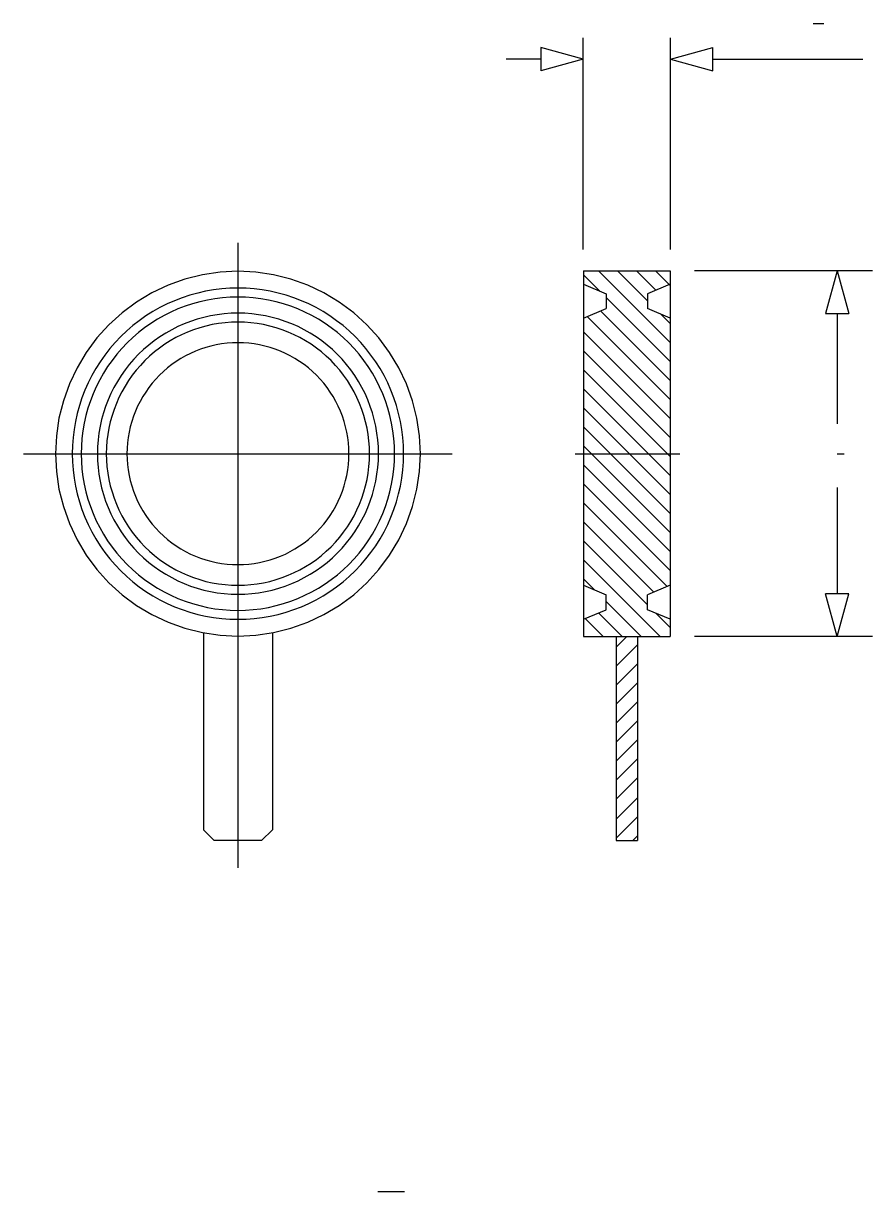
# Model space of a CAD drawing. Extents: x 321 to 2090, y 310 to 963.
# Drawn here: x 321 to 795, y 311 to 963 of the extents above; entities that cross this region are included whole.
import ezdxf

# ---------------------------------------------------------------- set-up
doc = ezdxf.new("R2010")
doc.units = 0
doc.header["$MEASUREMENT"] = 0
doc.layers.add('1', color=7, linetype='CONTINUOUS')
doc.layers.add('4', color=7, linetype='CONTINUOUS')

msp = doc.modelspace()

# ---------------------------------------------------------------- linework, layer by layer
at = {"layer": '1', "color": 4, "linetype": 'Continuous'}
for p, q in [((642.27, 813.35), (633.18, 822.43)), ((681.58, 784.64), (641.64, 824.58)), ((668.91, 807.92), (652.25, 824.58)), ((673.62, 813.82), (662.86, 824.58)), ((681.58, 816.46), (673.46, 824.58)), ((681.58, 774.03), (645.86, 809.76)), ((681.58, 763.43), (642.76, 802.25)), ((681.58, 752.82), (635.31, 799.09)), ((681.58, 795.25), (676.47, 800.36)), ((681.58, 742.21), (633.18, 790.61)), ((681.58, 731.61), (633.18, 780.01)), ((681.58, 721), (633.18, 769.4)), ((681.58, 710.39), (633.18, 758.79)), ((681.58, 699.79), (633.18, 748.19)), ((681.58, 689.18), (633.18, 737.58)), ((681.58, 678.57), (633.18, 726.97)), ((681.58, 667.97), (633.18, 716.37)), ((681.58, 657.36), (633.18, 705.76)), ((679.92, 648.42), (633.18, 695.15)), ((672.48, 645.26), (633.18, 684.55)), ((668.91, 638.21), (633.18, 673.94)), ((675.94, 620.58), (633.18, 663.33)), ((639.45, 646.46), (633.18, 652.73)), ((665.33, 620.58), (645.86, 640.05)), ((654.72, 620.58), (641.62, 633.69)), ((681.58, 625.54), (673.64, 633.48)), ((644.12, 620.58), (634.17, 630.53)), ((651.38, 614.5), (657.46, 620.58)), ((651.38, 603.9), (663.38, 615.9)), ((651.38, 593.29), (663.38, 605.29)), ((651.38, 582.68), (663.38, 594.68)), ((651.38, 572.08), (663.38, 584.08)), ((651.38, 561.47), (663.38, 573.47)), ((651.38, 550.86), (663.38, 562.86)), ((651.38, 540.26), (663.38, 552.26)), ((651.38, 529.65), (663.38, 541.65)), ((651.38, 518.47), (663.38, 530.47)), ((651.38, 507.86), (663.38, 519.86)), ((660.71, 506.58), (663.38, 509.25))]:
    msp.add_line(p, q, dxfattribs=at)
at = {"layer": '4', "color": 5, "linetype": 'Continuous'}
for p, q in [((761.36, 962.83), (767.36, 962.83)), ((774.76, 722.58), (778.76, 722.58))]:
    msp.add_line(p, q, dxfattribs=at)
at = {"layer": '4', "color": 3, "linetype": 'Continuous'}
for p, q in [((633.07, 836.58), (633.07, 954.83)), ((681.7, 836.58), (681.7, 954.83)), ((633.07, 942.83), (609.35, 949.39)), ((609.35, 949.39), (609.35, 936.27)), ((681.7, 942.83), (705.41, 949.39)), ((705.41, 936.27), (705.41, 949.39)), ((609.35, 942.83), (589.99, 942.83)), ((633.07, 942.83), (609.35, 936.27)), ((681.7, 942.83), (705.41, 936.27)), ((705.41, 942.83), (789.04, 942.83)), ((794.59, 824.58), (695.18, 824.58)), ((774.76, 824.58), (768.21, 800.87)), ((774.76, 824.58), (781.32, 800.87)), ((768.21, 800.87), (781.32, 800.87)), ((774.76, 800.87), (774.76, 739.34)), ((774.76, 703.77), (774.76, 644.29)), ((774.76, 620.58), (768.21, 644.29)), ((781.32, 644.29), (768.21, 644.29)), ((774.76, 620.58), (781.32, 644.29)), ((794.59, 620.58), (695.18, 620.58))]:
    msp.add_line(p, q, dxfattribs=at)
at = {"layer": '4', "color": 4, "linetype": 'Continuous'}
for p, q in [((440.33, 840.29), (440.33, 491.4)), ((320.57, 722.58), (559.84, 722.58)), ((628.65, 722.58), (687.07, 722.58))]:
    msp.add_line(p, q, dxfattribs=at)
at = {"layer": '4', "color": 7, "linetype": 'Continuous'}
for p, q in [((420.46, 822.46), (410.77, 820.03)), ((430.35, 823.93), (420.46, 822.46)), ((440.33, 824.42), (430.35, 823.93)), ((450.31, 823.93), (440.33, 824.42)), ((460.2, 822.46), (450.31, 823.93)), ((469.89, 820.03), (460.2, 822.46)), ((633.18, 824.58), (681.58, 824.58)), ((633.18, 824.58), (633.18, 620.58)), ((681.58, 824.58), (681.58, 620.58)), ((401.36, 816.67), (392.33, 812.39)), ((410.77, 820.03), (401.36, 816.67)), ((479.3, 816.67), (469.89, 820.03)), ((488.34, 812.39), (479.3, 816.67)), ((633.18, 817.2), (645.86, 811.83)), ((681.58, 817.2), (668.91, 811.83)), ((392.33, 812.39), (383.75, 807.26)), ((409.18, 809.64), (404.95, 808.01)), ((413.49, 811.07), (409.18, 809.64)), ((417.86, 812.28), (413.49, 811.07)), ((422.29, 813.27), (417.86, 812.28)), ((426.76, 814.05), (422.29, 813.27)), ((427.5, 809.1), (423.27, 808.37)), ((431.27, 814.6), (426.76, 814.05)), ((431.76, 809.63), (427.5, 809.1)), ((435.8, 814.94), (431.27, 814.6)), ((436.04, 809.94), (431.76, 809.63)), ((440.33, 815.05), (435.8, 814.94)), ((440.33, 810.05), (436.04, 809.94)), ((444.87, 814.94), (440.33, 815.05)), ((444.62, 809.94), (440.33, 810.05)), ((448.91, 809.63), (444.62, 809.94)), ((449.4, 814.6), (444.87, 814.94)), ((453.17, 809.1), (448.91, 809.63)), ((453.9, 814.05), (449.4, 814.6)), ((457.4, 808.37), (453.17, 809.1)), ((458.37, 813.27), (453.9, 814.05)), ((462.8, 812.28), (458.37, 813.27)), ((467.17, 811.07), (462.8, 812.28)), ((471.48, 809.64), (467.17, 811.07)), ((475.72, 808.01), (471.48, 809.64)), ((496.91, 807.26), (488.34, 812.39)), ((645.86, 811.83), (645.86, 803.57)), ((668.91, 811.83), (668.91, 803.57)), ((383.75, 807.26), (375.73, 801.3)), ((396.74, 804.13), (392.8, 801.89)), ((400.8, 806.17), (396.74, 804.13)), ((404.95, 808.01), (400.8, 806.17)), ((406.86, 803.39), (402.94, 801.65)), ((410.87, 804.93), (406.86, 803.39)), ((414.94, 806.28), (410.87, 804.93)), ((419.08, 807.43), (414.94, 806.28)), ((423.27, 808.37), (419.08, 807.43)), ((461.58, 807.43), (457.4, 808.37)), ((465.72, 806.28), (461.58, 807.43)), ((469.8, 804.93), (465.72, 806.28)), ((473.8, 803.39), (469.8, 804.93)), ((477.73, 801.65), (473.8, 803.39)), ((479.87, 806.17), (475.72, 808.01)), ((483.92, 804.13), (479.87, 806.17)), ((487.87, 801.89), (483.92, 804.13)), ((504.94, 801.3), (496.91, 807.26)), ((633.18, 798.19), (645.86, 803.57)), ((681.58, 798.19), (668.91, 803.57)), ((375.73, 801.3), (368.32, 794.59)), ((385.25, 796.85), (381.67, 794.06)), ((388.96, 799.46), (385.25, 796.85)), ((392.8, 801.89), (388.96, 799.46)), ((395.37, 797.6), (391.74, 795.31)), ((399.1, 799.72), (395.37, 797.6)), ((402.94, 801.65), (399.1, 799.72)), ((413.9, 796.45), (410.31, 795.07)), ((417.56, 797.66), (413.9, 796.45)), ((421.27, 798.69), (417.56, 797.66)), ((425.03, 799.53), (421.27, 798.69)), ((428.82, 800.19), (425.03, 799.53)), ((432.64, 800.66), (428.82, 800.19)), ((436.48, 800.95), (432.64, 800.66)), ((436.73, 795.95), (433.13, 795.69)), ((440.33, 801.04), (436.48, 800.95)), ((440.33, 796.04), (436.73, 795.95)), ((444.18, 800.95), (440.33, 801.04)), ((443.94, 795.95), (440.33, 796.04)), ((447.53, 795.69), (443.94, 795.95)), ((448.02, 800.66), (444.18, 800.95)), ((451.84, 800.19), (448.02, 800.66)), ((455.64, 799.53), (451.84, 800.19)), ((459.4, 798.69), (455.64, 799.53)), ((463.11, 797.66), (459.4, 798.69)), ((466.76, 796.45), (463.11, 797.66)), ((470.36, 795.07), (466.76, 796.45)), ((481.56, 799.72), (477.73, 801.65)), ((485.3, 797.6), (481.56, 799.72)), ((488.93, 795.31), (485.3, 797.6)), ((491.7, 799.46), (487.87, 801.89)), ((495.41, 796.85), (491.7, 799.46)), ((498.99, 794.06), (495.41, 796.85)), ((512.34, 794.59), (504.94, 801.3)), ((368.32, 794.59), (361.61, 787.19)), ((378.24, 791.09), (374.95, 787.96)), ((381.67, 794.06), (378.24, 791.09)), ((384.85, 790.19), (381.59, 787.39)), ((388.23, 792.83), (384.85, 790.19)), ((391.74, 795.31), (388.23, 792.83)), ((400, 789.88), (396.74, 787.82)), ((403.35, 791.78), (400, 789.88)), ((406.79, 793.51), (403.35, 791.78)), ((410.31, 795.07), (406.79, 793.51)), ((412.22, 790.45), (408.92, 788.99)), ((415.59, 791.75), (412.22, 790.45)), ((419.01, 792.88), (415.59, 791.75)), ((422.48, 793.84), (419.01, 792.88)), ((426, 794.63), (422.48, 793.84)), ((429.55, 795.24), (426, 794.63)), ((433.13, 795.69), (429.55, 795.24)), ((451.11, 795.24), (447.53, 795.69)), ((454.66, 794.63), (451.11, 795.24)), ((458.18, 793.84), (454.66, 794.63)), ((461.66, 792.88), (458.18, 793.84)), ((465.08, 791.75), (461.66, 792.88)), ((468.44, 790.45), (465.08, 791.75)), ((471.74, 788.99), (468.44, 790.45)), ((473.88, 793.51), (470.36, 795.07)), ((477.32, 791.78), (473.88, 793.51)), ((480.67, 789.88), (477.32, 791.78)), ((483.92, 787.82), (480.67, 789.88)), ((492.44, 792.83), (488.93, 795.31)), ((495.82, 790.19), (492.44, 792.83)), ((499.07, 787.39), (495.82, 790.19)), ((502.43, 791.09), (498.99, 794.06)), ((505.72, 787.96), (502.43, 791.09)), ((519.05, 787.19), (512.34, 794.59)), ((361.61, 787.19), (355.66, 779.16)), ((371.82, 784.68), (368.85, 781.24)), ((374.95, 787.96), (371.82, 784.68)), ((378.49, 784.43), (375.53, 781.32)), ((381.59, 787.39), (378.49, 784.43)), ((390.56, 783.23), (387.64, 780.72)), ((393.59, 785.6), (390.56, 783.23)), ((396.74, 787.82), (393.59, 785.6)), ((399.52, 783.66), (396.57, 781.58)), ((402.57, 785.59), (399.52, 783.66)), ((405.7, 787.37), (402.57, 785.59)), ((408.92, 788.99), (405.7, 787.37)), ((428.25, 783.34), (425.28, 782.67)), ((431.24, 783.85), (428.25, 783.34)), ((434.26, 784.23), (431.24, 783.85)), ((437.29, 784.45), (434.26, 784.23)), ((440.33, 784.53), (437.29, 784.45)), ((443.37, 784.45), (440.33, 784.53)), ((446.4, 784.23), (443.37, 784.45)), ((449.42, 783.85), (446.4, 784.23)), ((452.42, 783.34), (449.42, 783.85)), ((455.38, 782.67), (452.42, 783.34)), ((474.96, 787.37), (471.74, 788.99)), ((478.1, 785.59), (474.96, 787.37)), ((481.14, 783.66), (478.1, 785.59)), ((484.09, 781.58), (481.14, 783.66)), ((487.07, 785.6), (483.92, 787.82)), ((490.11, 783.23), (487.07, 785.6)), ((493.02, 780.72), (490.11, 783.23)), ((502.18, 784.43), (499.07, 787.39)), ((505.14, 781.32), (502.18, 784.43)), ((508.85, 784.68), (505.72, 787.96)), ((511.81, 781.24), (508.85, 784.68)), ((525.01, 779.16), (519.05, 787.19)), ((355.66, 779.16), (350.52, 770.59)), ((366.06, 777.66), (363.45, 773.95)), ((368.85, 781.24), (366.06, 777.66)), ((372.72, 778.07), (370.08, 774.68)), ((375.53, 781.32), (372.72, 778.07)), ((384.85, 778.06), (382.2, 775.27)), ((387.64, 780.72), (384.85, 778.06)), ((391, 777.01), (388.39, 774.52)), ((393.73, 779.37), (391, 777.01)), ((396.57, 781.58), (393.73, 779.37)), ((411.13, 777.21), (408.49, 775.71)), ((413.85, 778.58), (411.13, 777.21)), ((416.63, 779.81), (413.85, 778.58)), ((419.46, 780.9), (416.63, 779.81)), ((422.35, 781.86), (419.46, 780.9)), ((425.28, 782.67), (422.35, 781.86)), ((458.31, 781.86), (455.38, 782.67)), ((461.2, 780.9), (458.31, 781.86)), ((464.04, 779.81), (461.2, 780.9)), ((466.82, 778.58), (464.04, 779.81)), ((469.53, 777.21), (466.82, 778.58)), ((472.18, 775.71), (469.53, 777.21)), ((486.93, 779.37), (484.09, 781.58)), ((489.66, 777.01), (486.93, 779.37)), ((492.28, 774.52), (489.66, 777.01)), ((495.81, 778.06), (493.02, 780.72)), ((498.47, 775.27), (495.81, 778.06)), ((507.94, 778.07), (505.14, 781.32)), ((510.59, 774.68), (507.94, 778.07)), ((514.6, 777.66), (511.81, 781.24)), ((517.22, 773.95), (514.6, 777.66)), ((530.15, 770.59), (525.01, 779.16)), ((350.52, 770.59), (346.25, 761.55)), ((361.02, 770.12), (358.78, 766.17)), ((363.45, 773.95), (361.02, 770.12)), ((367.61, 771.17), (365.31, 767.55)), ((370.08, 774.68), (367.61, 771.17)), ((379.68, 772.36), (377.31, 769.32)), ((382.2, 775.27), (379.68, 772.36)), ((385.9, 771.91), (383.55, 769.18)), ((388.39, 774.52), (385.9, 771.91)), ((401.04, 770.46), (398.73, 768.48)), ((403.43, 772.34), (401.04, 770.46)), ((405.92, 774.09), (403.43, 772.34)), ((408.49, 775.71), (405.92, 774.09)), ((474.75, 774.09), (472.18, 775.71)), ((477.23, 772.34), (474.75, 774.09)), ((479.63, 770.46), (477.23, 772.34)), ((481.93, 768.48), (479.63, 770.46)), ((494.76, 771.91), (492.28, 774.52)), ((497.12, 769.18), (494.76, 771.91)), ((500.98, 772.36), (498.47, 775.27)), ((503.35, 769.32), (500.98, 772.36)), ((513.06, 771.17), (510.59, 774.68)), ((515.35, 767.55), (513.06, 771.17)), ((519.64, 770.12), (517.22, 773.95)), ((521.88, 766.17), (519.64, 770.12)), ((534.42, 761.55), (530.15, 770.59)), ((358.78, 766.17), (356.74, 762.12)), ((363.2, 763.81), (361.26, 759.98)), ((365.31, 767.55), (363.2, 763.81)), ((375.1, 766.17), (373.03, 762.92)), ((377.31, 769.32), (375.1, 766.17)), ((379.25, 763.39), (377.32, 760.35)), ((381.33, 766.34), (379.25, 763.39)), ((383.55, 769.18), (381.33, 766.34)), ((394.43, 764.18), (392.45, 761.88)), ((396.53, 766.38), (394.43, 764.18)), ((398.73, 768.48), (396.53, 766.38)), ((484.13, 766.38), (481.93, 768.48)), ((486.23, 764.18), (484.13, 766.38)), ((488.22, 761.88), (486.23, 764.18)), ((499.34, 766.34), (497.12, 769.18)), ((501.41, 763.39), (499.34, 766.34)), ((503.34, 760.35), (501.41, 763.39)), ((505.57, 766.17), (503.35, 769.32)), ((507.63, 762.92), (505.57, 766.17)), ((517.47, 763.81), (515.35, 767.55)), ((519.4, 759.98), (517.47, 763.81)), ((523.92, 762.12), (521.88, 766.17)), ((346.25, 761.55), (342.88, 752.14)), ((354.9, 757.97), (353.27, 753.73)), ((356.74, 762.12), (354.9, 757.97)), ((361.26, 759.98), (359.53, 756.05)), ((371.14, 759.57), (369.41, 756.13)), ((373.03, 762.92), (371.14, 759.57)), ((375.55, 757.21), (373.93, 753.99)), ((377.32, 760.35), (375.55, 757.21)), ((388.83, 757), (387.2, 754.43)), ((390.58, 759.48), (388.83, 757)), ((392.45, 761.88), (390.58, 759.48)), ((490.09, 759.48), (488.22, 761.88)), ((491.84, 757), (490.09, 759.48)), ((493.46, 754.43), (491.84, 757)), ((505.12, 757.21), (503.34, 760.35)), ((506.74, 753.99), (505.12, 757.21)), ((509.53, 759.57), (507.63, 762.92)), ((511.26, 756.13), (509.53, 759.57)), ((521.14, 756.05), (519.4, 759.98)), ((525.76, 757.97), (523.92, 762.12)), ((527.39, 753.73), (525.76, 757.97)), ((537.78, 752.14), (534.42, 761.55)), ((342.88, 752.14), (340.45, 742.45)), ((353.27, 753.73), (351.85, 749.42)), ((357.98, 752.05), (356.63, 747.97)), ((359.53, 756.05), (357.98, 752.05)), ((367.84, 752.61), (366.46, 749.01)), ((369.41, 756.13), (367.84, 752.61)), ((372.47, 750.69), (371.17, 747.33)), ((373.93, 753.99), (372.47, 750.69)), ((385.7, 751.78), (384.34, 749.07)), ((387.2, 754.43), (385.7, 751.78)), ((494.96, 751.78), (493.46, 754.43)), ((496.33, 749.07), (494.96, 751.78)), ((508.2, 750.69), (506.74, 753.99)), ((509.5, 747.33), (508.2, 750.69)), ((512.82, 752.61), (511.26, 756.13)), ((514.21, 749.01), (512.82, 752.61)), ((522.68, 752.05), (521.14, 756.05)), ((524.03, 747.97), (522.68, 752.05)), ((528.82, 749.42), (527.39, 753.73)), ((540.21, 742.45), (537.78, 752.14)), ((350.64, 745.05), (349.64, 740.62)), ((351.85, 749.42), (350.64, 745.05)), ((355.49, 743.83), (354.55, 739.64)), ((356.63, 747.97), (355.49, 743.83)), ((365.25, 745.36), (364.22, 741.65)), ((366.46, 749.01), (365.25, 745.36)), ((370.04, 743.91), (369.08, 740.43)), ((371.17, 747.33), (370.04, 743.91)), ((383.1, 746.29), (382.01, 743.45)), ((384.34, 749.07), (383.1, 746.29)), ((497.56, 746.29), (496.33, 749.07)), ((498.66, 743.45), (497.56, 746.29)), ((510.63, 743.91), (509.5, 747.33)), ((511.59, 740.43), (510.63, 743.91)), ((515.41, 745.36), (514.21, 749.01)), ((516.44, 741.65), (515.41, 745.36)), ((525.18, 743.83), (524.03, 747.97)), ((526.12, 739.64), (525.18, 743.83)), ((530.03, 745.05), (528.82, 749.42)), ((531.02, 740.62), (530.03, 745.05)), ((340.45, 742.45), (338.99, 732.56)), ((349.64, 740.62), (348.87, 736.15)), ((354.55, 739.64), (353.81, 735.42)), ((363.38, 737.89), (362.72, 734.09)), ((364.22, 741.65), (363.38, 737.89)), ((369.08, 740.43), (368.29, 736.91)), ((380.24, 737.63), (379.58, 734.67)), ((381.06, 740.56), (380.24, 737.63)), ((382.01, 743.45), (381.06, 740.56)), ((499.61, 740.56), (498.66, 743.45)), ((500.42, 737.63), (499.61, 740.56)), ((501.09, 734.67), (500.42, 737.63)), ((512.38, 736.91), (511.59, 740.43)), ((517.29, 737.89), (516.44, 741.65)), ((517.94, 734.09), (517.29, 737.89)), ((526.85, 735.42), (526.12, 739.64)), ((531.8, 736.15), (531.02, 740.62)), ((541.68, 732.56), (540.21, 742.45)), ((338.99, 732.56), (338.49, 722.58)), ((348.31, 731.64), (347.98, 727.12)), ((348.87, 736.15), (348.31, 731.64)), ((353.29, 731.15), (352.97, 726.87)), ((353.81, 735.42), (353.29, 731.15)), ((362.72, 734.09), (362.25, 730.27)), ((367.67, 733.36), (367.23, 729.78)), ((368.29, 736.91), (367.67, 733.36)), ((379.06, 731.67), (378.69, 728.65)), ((379.58, 734.67), (379.06, 731.67)), ((501.61, 731.67), (501.09, 734.67)), ((501.98, 728.65), (501.61, 731.67)), ((513, 733.36), (512.38, 736.91)), ((513.44, 729.78), (513, 733.36)), ((518.41, 730.27), (517.94, 734.09)), ((527.38, 731.15), (526.85, 735.42)), ((527.69, 726.87), (527.38, 731.15)), ((532.35, 731.64), (531.8, 736.15)), ((532.69, 727.12), (532.35, 731.64)), ((542.17, 722.58), (541.68, 732.56)), ((347.98, 727.12), (347.87, 722.58)), ((352.97, 726.87), (352.87, 722.58)), ((361.97, 726.43), (361.87, 722.58)), ((362.25, 730.27), (361.97, 726.43)), ((366.96, 726.19), (366.87, 722.58)), ((367.23, 729.78), (366.96, 726.19)), ((378.46, 725.62), (378.39, 722.58)), ((378.69, 728.65), (378.46, 725.62)), ((502.2, 725.62), (501.98, 728.65)), ((502.28, 722.58), (502.2, 725.62)), ((513.7, 726.19), (513.44, 729.78)), ((513.79, 722.58), (513.7, 726.19)), ((518.7, 726.43), (518.41, 730.27)), ((518.79, 722.58), (518.7, 726.43)), ((527.8, 722.58), (527.69, 726.87)), ((532.8, 722.58), (532.69, 727.12)), ((338.49, 722.58), (338.99, 712.6)), ((347.87, 722.58), (347.98, 718.04)), ((347.98, 718.04), (348.31, 713.52)), ((352.87, 722.58), (352.97, 718.29)), ((352.97, 718.29), (353.29, 714.01)), ((361.87, 722.58), (361.97, 718.73)), ((361.97, 718.73), (362.25, 714.89)), ((366.87, 722.58), (366.96, 718.98)), ((366.96, 718.98), (367.23, 715.38)), ((378.39, 722.58), (378.46, 719.54)), ((378.46, 719.54), (378.69, 716.51)), ((501.98, 716.51), (502.2, 719.54)), ((502.2, 719.54), (502.28, 722.58)), ((513.44, 715.38), (513.7, 718.98)), ((513.7, 718.98), (513.79, 722.58)), ((518.41, 714.89), (518.7, 718.73)), ((518.7, 718.73), (518.79, 722.58)), ((527.38, 714.01), (527.69, 718.29)), ((527.69, 718.29), (527.8, 722.58)), ((532.35, 713.52), (532.69, 718.04)), ((532.69, 718.04), (532.8, 722.58)), ((541.68, 712.6), (542.17, 722.58)), ((338.99, 712.6), (340.45, 702.71)), ((348.31, 713.52), (348.87, 709.01)), ((353.29, 714.01), (353.81, 709.75)), ((362.25, 714.89), (362.72, 711.07)), ((362.72, 711.07), (363.38, 707.27)), ((367.23, 715.38), (367.67, 711.8)), ((367.67, 711.8), (368.29, 708.25)), ((378.69, 716.51), (379.06, 713.49)), ((379.06, 713.49), (379.58, 710.5)), ((501.09, 710.5), (501.61, 713.49)), ((501.61, 713.49), (501.98, 716.51)), ((512.38, 708.25), (513, 711.8)), ((513, 711.8), (513.44, 715.38)), ((517.29, 707.27), (517.94, 711.07)), ((517.94, 711.07), (518.41, 714.89)), ((526.85, 709.75), (527.38, 714.01)), ((531.8, 709.01), (532.35, 713.52)), ((540.21, 702.71), (541.68, 712.6)), ((348.87, 709.01), (349.64, 704.54)), ((349.64, 704.54), (350.64, 700.11)), ((353.81, 709.75), (354.55, 705.52)), ((354.55, 705.52), (355.49, 701.33)), ((363.38, 707.27), (364.22, 703.52)), ((368.29, 708.25), (369.08, 704.73)), ((369.08, 704.73), (370.04, 701.26)), ((379.58, 710.5), (380.24, 707.53)), ((380.24, 707.53), (381.06, 704.6)), ((381.06, 704.6), (382.01, 701.71)), ((498.66, 701.71), (499.61, 704.6)), ((499.61, 704.6), (500.42, 707.53)), ((500.42, 707.53), (501.09, 710.5)), ((510.63, 701.26), (511.59, 704.73)), ((511.59, 704.73), (512.38, 708.25)), ((516.44, 703.52), (517.29, 707.27)), ((525.18, 701.33), (526.12, 705.52)), ((526.12, 705.52), (526.85, 709.75)), ((530.03, 700.11), (531.02, 704.54)), ((531.02, 704.54), (531.8, 709.01)), ((340.45, 702.71), (342.88, 693.02)), ((350.64, 700.11), (351.85, 695.74)), ((355.49, 701.33), (356.63, 697.19)), ((364.22, 703.52), (365.25, 699.81)), ((365.25, 699.81), (366.46, 696.15)), ((370.04, 701.26), (371.17, 697.83)), ((382.01, 701.71), (383.1, 698.88)), ((383.1, 698.88), (384.34, 696.1)), ((496.33, 696.1), (497.56, 698.88)), ((497.56, 698.88), (498.66, 701.71)), ((509.5, 697.83), (510.63, 701.26)), ((514.21, 696.15), (515.41, 699.81)), ((515.41, 699.81), (516.44, 703.52)), ((524.03, 697.19), (525.18, 701.33)), ((528.82, 695.74), (530.03, 700.11)), ((537.78, 693.02), (540.21, 702.71)), ((342.88, 693.02), (346.25, 683.61)), ((351.85, 695.74), (353.27, 691.43)), ((353.27, 691.43), (354.9, 687.2)), ((356.63, 697.19), (357.98, 693.12)), ((357.98, 693.12), (359.53, 689.11)), ((366.46, 696.15), (367.84, 692.56)), ((367.84, 692.56), (369.41, 689.04)), ((371.17, 697.83), (372.47, 694.47)), ((372.47, 694.47), (373.93, 691.17)), ((384.34, 696.1), (385.7, 693.38)), ((385.7, 693.38), (387.2, 690.74)), ((493.46, 690.74), (494.96, 693.38)), ((494.96, 693.38), (496.33, 696.1)), ((506.74, 691.17), (508.2, 694.47)), ((508.2, 694.47), (509.5, 697.83)), ((511.26, 689.04), (512.82, 692.56)), ((512.82, 692.56), (514.21, 696.15)), ((521.14, 689.11), (522.68, 693.12)), ((522.68, 693.12), (524.03, 697.19)), ((525.76, 687.2), (527.39, 691.43)), ((527.39, 691.43), (528.82, 695.74)), ((534.42, 683.61), (537.78, 693.02)), ((354.9, 687.2), (356.74, 683.05)), ((359.53, 689.11), (361.26, 685.19)), ((361.26, 685.19), (363.2, 681.35)), ((369.41, 689.04), (371.14, 685.6)), ((371.14, 685.6), (373.03, 682.24)), ((373.93, 691.17), (375.55, 687.95)), ((375.55, 687.95), (377.32, 684.82)), ((387.2, 690.74), (388.83, 688.17)), ((388.83, 688.17), (390.58, 685.68)), ((390.58, 685.68), (392.45, 683.28)), ((488.22, 683.28), (490.09, 685.68)), ((490.09, 685.68), (491.84, 688.17)), ((491.84, 688.17), (493.46, 690.74)), ((503.34, 684.82), (505.12, 687.95)), ((505.12, 687.95), (506.74, 691.17)), ((507.63, 682.24), (509.53, 685.6)), ((509.53, 685.6), (511.26, 689.04)), ((517.47, 681.35), (519.4, 685.19)), ((519.4, 685.19), (521.14, 689.11)), ((523.92, 683.05), (525.76, 687.2)), ((346.25, 683.61), (350.52, 674.58)), ((356.74, 683.05), (358.78, 678.99)), ((358.78, 678.99), (361.02, 675.04)), ((363.2, 681.35), (365.31, 677.62)), ((373.03, 682.24), (375.1, 678.99)), ((375.1, 678.99), (377.31, 675.84)), ((377.32, 684.82), (379.25, 681.77)), ((379.25, 681.77), (381.33, 678.82)), ((381.33, 678.82), (383.55, 675.98)), ((392.45, 683.28), (394.43, 680.98)), ((394.43, 680.98), (396.53, 678.78)), ((396.53, 678.78), (398.73, 676.68)), ((481.93, 676.68), (484.13, 678.78)), ((484.13, 678.78), (486.23, 680.98)), ((486.23, 680.98), (488.22, 683.28)), ((497.12, 675.98), (499.34, 678.82)), ((499.34, 678.82), (501.41, 681.77)), ((501.41, 681.77), (503.34, 684.82)), ((503.35, 675.84), (505.57, 678.99)), ((505.57, 678.99), (507.63, 682.24)), ((515.35, 677.62), (517.47, 681.35)), ((519.64, 675.04), (521.88, 678.99)), ((521.88, 678.99), (523.92, 683.05)), ((530.15, 674.58), (534.42, 683.61)), ((350.52, 674.58), (355.66, 666)), ((361.02, 675.04), (363.45, 671.21)), ((365.31, 677.62), (367.61, 673.99)), ((367.61, 673.99), (370.08, 670.48)), ((377.31, 675.84), (379.68, 672.81)), ((379.68, 672.81), (382.2, 669.89)), ((383.55, 675.98), (385.9, 673.25)), ((385.9, 673.25), (388.39, 670.64)), ((398.73, 676.68), (401.04, 674.7)), ((401.04, 674.7), (403.43, 672.83)), ((403.43, 672.83), (405.92, 671.08)), ((474.75, 671.08), (477.23, 672.83)), ((477.23, 672.83), (479.63, 674.7)), ((479.63, 674.7), (481.93, 676.68)), ((492.28, 670.64), (494.76, 673.25)), ((494.76, 673.25), (497.12, 675.98)), ((498.47, 669.89), (500.98, 672.81)), ((500.98, 672.81), (503.35, 675.84)), ((510.59, 670.48), (513.06, 673.99)), ((513.06, 673.99), (515.35, 677.62)), ((517.22, 671.21), (519.64, 675.04)), ((525.01, 666), (530.15, 674.58)), ((355.66, 666), (361.61, 657.98)), ((363.45, 671.21), (366.06, 667.5)), ((366.06, 667.5), (368.85, 663.92)), ((370.08, 670.48), (372.72, 667.09)), ((372.72, 667.09), (375.53, 663.84)), ((382.2, 669.89), (384.85, 667.1)), ((384.85, 667.1), (387.64, 664.45)), ((388.39, 670.64), (391, 668.15)), ((391, 668.15), (393.73, 665.8)), ((393.73, 665.8), (396.57, 663.58)), ((405.92, 671.08), (408.49, 669.45)), ((408.49, 669.45), (411.13, 667.95)), ((411.13, 667.95), (413.85, 666.58)), ((413.85, 666.58), (416.63, 665.35)), ((416.63, 665.35), (419.46, 664.26)), ((461.2, 664.26), (464.04, 665.35)), ((464.04, 665.35), (466.82, 666.58)), ((466.82, 666.58), (469.53, 667.95)), ((469.53, 667.95), (472.18, 669.45)), ((472.18, 669.45), (474.75, 671.08)), ((484.09, 663.58), (486.93, 665.8)), ((486.93, 665.8), (489.66, 668.15)), ((489.66, 668.15), (492.28, 670.64)), ((493.02, 664.45), (495.81, 667.1)), ((495.81, 667.1), (498.47, 669.89)), ((505.14, 663.84), (507.94, 667.09)), ((507.94, 667.09), (510.59, 670.48)), ((511.81, 663.92), (514.6, 667.5)), ((514.6, 667.5), (517.22, 671.21)), ((519.05, 657.98), (525.01, 666)), ((368.85, 663.92), (371.82, 660.48)), ((371.82, 660.48), (374.95, 657.2)), ((375.53, 663.84), (378.49, 660.73)), ((378.49, 660.73), (381.59, 657.77)), ((387.64, 664.45), (390.56, 661.93)), ((390.56, 661.93), (393.59, 659.56)), ((393.59, 659.56), (396.74, 657.34)), ((396.57, 663.58), (399.52, 661.5)), ((399.52, 661.5), (402.57, 659.57)), ((402.57, 659.57), (405.7, 657.8)), ((419.46, 664.26), (422.35, 663.3)), ((422.35, 663.3), (425.28, 662.49)), ((425.28, 662.49), (428.25, 661.83)), ((428.25, 661.83), (431.24, 661.31)), ((431.24, 661.31), (434.26, 660.94)), ((434.26, 660.94), (437.29, 660.71)), ((437.29, 660.71), (440.33, 660.64)), ((440.33, 660.64), (443.37, 660.71)), ((443.37, 660.71), (446.4, 660.94)), ((446.4, 660.94), (449.42, 661.31)), ((449.42, 661.31), (452.42, 661.83)), ((452.42, 661.83), (455.38, 662.49)), ((455.38, 662.49), (458.31, 663.3)), ((458.31, 663.3), (461.2, 664.26)), ((474.96, 657.8), (478.1, 659.57)), ((478.1, 659.57), (481.14, 661.5)), ((481.14, 661.5), (484.09, 663.58)), ((483.92, 657.34), (487.07, 659.56)), ((487.07, 659.56), (490.11, 661.93)), ((490.11, 661.93), (493.02, 664.45)), ((499.07, 657.77), (502.18, 660.73)), ((502.18, 660.73), (505.14, 663.84)), ((505.72, 657.2), (508.85, 660.48)), ((508.85, 660.48), (511.81, 663.92)), ((361.61, 657.98), (368.32, 650.57)), ((374.95, 657.2), (378.24, 654.07)), ((378.24, 654.07), (381.67, 651.1)), ((381.59, 657.77), (384.85, 654.97)), ((384.85, 654.97), (388.23, 652.33)), ((388.23, 652.33), (391.74, 649.86)), ((396.74, 657.34), (400, 655.28)), ((400, 655.28), (403.35, 653.39)), ((403.35, 653.39), (406.79, 651.65)), ((405.7, 657.8), (408.92, 656.18)), ((408.92, 656.18), (412.22, 654.71)), ((412.22, 654.71), (415.59, 653.42)), ((415.59, 653.42), (419.01, 652.29)), ((419.01, 652.29), (422.48, 651.32)), ((458.18, 651.32), (461.66, 652.29)), ((461.66, 652.29), (465.08, 653.42)), ((465.08, 653.42), (468.44, 654.71)), ((468.44, 654.71), (471.74, 656.18)), ((471.74, 656.18), (474.96, 657.8)), ((473.88, 651.65), (477.32, 653.39)), ((477.32, 653.39), (480.67, 655.28)), ((480.67, 655.28), (483.92, 657.34)), ((488.93, 649.86), (492.44, 652.33)), ((492.44, 652.33), (495.82, 654.97)), ((495.82, 654.97), (499.07, 657.77)), ((498.99, 651.1), (502.43, 654.07)), ((502.43, 654.07), (505.72, 657.2)), ((512.34, 650.57), (519.05, 657.98)), ((368.32, 650.57), (375.73, 643.86)), ((381.67, 651.1), (385.25, 648.31)), ((385.25, 648.31), (388.96, 645.7)), ((391.74, 649.86), (395.37, 647.56)), ((395.37, 647.56), (399.1, 645.44)), ((406.79, 651.65), (410.31, 650.09)), ((410.31, 650.09), (413.9, 648.71)), ((413.9, 648.71), (417.56, 647.5)), ((417.56, 647.5), (421.27, 646.47)), ((421.27, 646.47), (425.03, 645.63)), ((422.48, 651.32), (426, 650.53)), ((426, 650.53), (429.55, 649.92)), ((429.55, 649.92), (433.13, 649.48)), ((433.13, 649.48), (436.73, 649.21)), ((436.73, 649.21), (440.33, 649.12)), ((440.33, 649.12), (443.94, 649.21)), ((443.94, 649.21), (447.53, 649.48)), ((447.53, 649.48), (451.11, 649.92)), ((451.11, 649.92), (454.66, 650.53)), ((454.66, 650.53), (458.18, 651.32)), ((455.64, 645.63), (459.4, 646.47)), ((459.4, 646.47), (463.11, 647.5)), ((463.11, 647.5), (466.76, 648.71)), ((466.76, 648.71), (470.36, 650.09)), ((470.36, 650.09), (473.88, 651.65)), ((481.56, 645.44), (485.3, 647.56)), ((485.3, 647.56), (488.93, 649.86)), ((491.7, 645.7), (495.41, 648.31)), ((495.41, 648.31), (498.99, 651.1)), ((504.94, 643.86), (512.34, 650.57)), ((633.18, 649.12), (645.86, 643.74)), ((681.58, 649.12), (668.91, 643.74)), ((375.73, 643.86), (383.75, 637.91)), ((388.96, 645.7), (392.8, 643.27)), ((392.8, 643.27), (396.74, 641.03)), ((396.74, 641.03), (400.8, 638.99)), ((399.1, 645.44), (402.94, 643.51)), ((402.94, 643.51), (406.86, 641.77)), ((406.86, 641.77), (410.87, 640.23)), ((410.87, 640.23), (414.94, 638.88)), ((425.03, 645.63), (428.82, 644.97)), ((428.82, 644.97), (432.64, 644.5)), ((432.64, 644.5), (436.48, 644.22)), ((436.48, 644.22), (440.33, 644.12)), ((440.33, 644.12), (444.18, 644.22)), ((444.18, 644.22), (448.02, 644.5)), ((448.02, 644.5), (451.84, 644.97)), ((451.84, 644.97), (455.64, 645.63)), ((465.72, 638.88), (469.8, 640.23)), ((469.8, 640.23), (473.8, 641.77)), ((473.8, 641.77), (477.73, 643.51)), ((477.73, 643.51), (481.56, 645.44)), ((479.87, 638.99), (483.92, 641.03)), ((483.92, 641.03), (487.87, 643.27)), ((487.87, 643.27), (491.7, 645.7)), ((496.91, 637.91), (504.94, 643.86)), ((645.86, 635.49), (645.86, 643.74)), ((668.91, 635.49), (668.91, 643.74)), ((383.75, 637.91), (392.33, 632.77)), ((392.33, 632.77), (401.36, 628.5)), ((400.8, 638.99), (404.95, 637.15)), ((404.95, 637.15), (409.18, 635.52)), ((409.18, 635.52), (413.49, 634.1)), ((413.49, 634.1), (417.86, 632.89)), ((414.94, 638.88), (419.08, 637.74)), ((417.86, 632.89), (422.29, 631.89)), ((419.08, 637.74), (423.27, 636.8)), ((423.27, 636.8), (427.5, 636.06)), ((427.5, 636.06), (431.76, 635.54)), ((431.76, 635.54), (436.04, 635.22)), ((436.04, 635.22), (440.33, 635.12)), ((440.33, 635.12), (444.62, 635.22)), ((444.62, 635.22), (448.91, 635.54)), ((448.91, 635.54), (453.17, 636.06)), ((453.17, 636.06), (457.4, 636.8)), ((457.4, 636.8), (461.58, 637.74)), ((458.37, 631.89), (462.8, 632.89)), ((461.58, 637.74), (465.72, 638.88)), ((462.8, 632.89), (467.17, 634.1)), ((467.17, 634.1), (471.48, 635.52)), ((471.48, 635.52), (475.72, 637.15)), ((475.72, 637.15), (479.87, 638.99)), ((479.3, 628.5), (488.34, 632.77)), ((488.34, 632.77), (496.91, 637.91)), ((633.18, 630.11), (645.86, 635.49)), ((681.58, 630.11), (668.91, 635.49)), ((401.36, 628.5), (410.77, 625.13)), ((422.29, 631.89), (426.76, 631.12)), ((426.76, 631.12), (431.27, 630.56)), ((431.27, 630.56), (435.8, 630.23)), ((435.8, 630.23), (440.33, 630.11)), ((440.33, 630.11), (444.87, 630.23)), ((444.87, 630.23), (449.4, 630.56)), ((449.4, 630.56), (453.9, 631.12)), ((453.9, 631.12), (458.37, 631.89)), ((469.89, 625.13), (479.3, 628.5)), ((410.77, 625.13), (420.46, 622.7)), ((420.46, 622.7), (430.35, 621.23)), ((421.13, 622.41), (421.13, 512.58)), ((430.35, 621.23), (440.33, 620.74)), ((440.33, 620.74), (450.31, 621.23)), ((450.31, 621.23), (460.2, 622.7)), ((459.53, 622.41), (459.53, 512.58)), ((460.2, 622.7), (469.89, 625.13)), ((633.18, 620.58), (681.58, 620.58)), ((651.38, 620.58), (651.38, 506.58)), ((663.38, 620.58), (663.38, 506.58)), ((421.13, 512.58), (427.13, 506.58)), ((453.53, 506.58), (459.53, 512.58)), ((453.53, 506.58), (427.13, 506.58)), ((651.38, 506.58), (663.38, 506.58))]:
    msp.add_line(p, q, dxfattribs=at)
at = {"layer": '4', "color": 2, "linetype": 'Continuous'}
msp.add_line((518.33, 310.6), (533.33, 310.6), dxfattribs=at)

doc.saveas('drawing.dxf')
